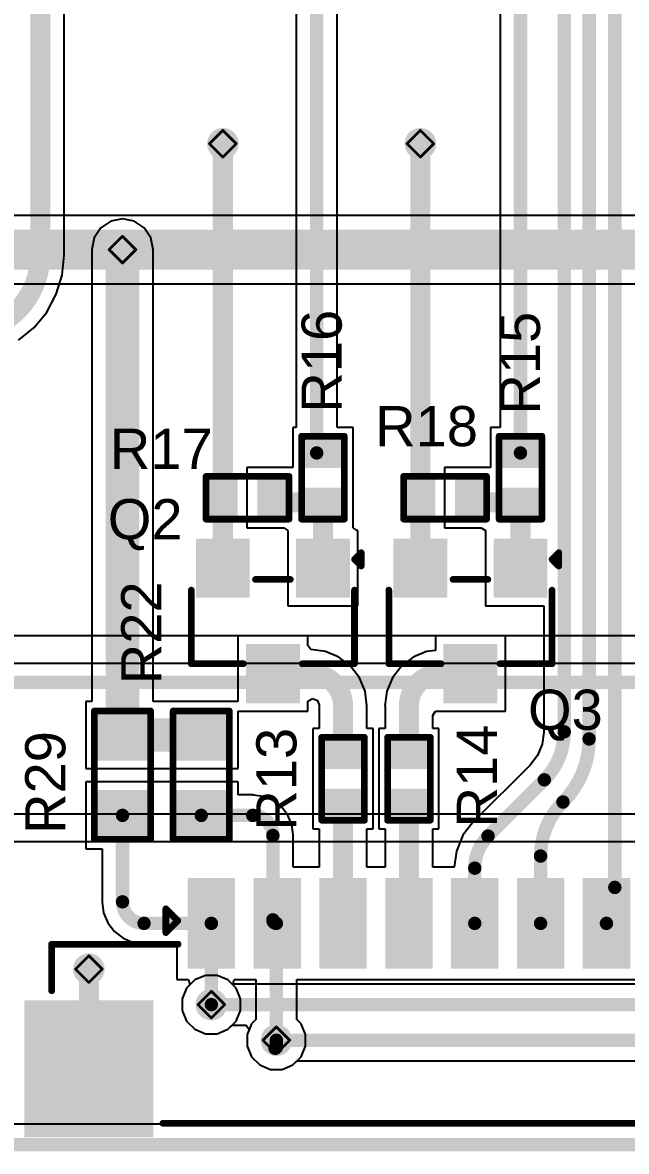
# Model space of a CAD drawing. Header units: inches. Extents: x -4 to 238, y -5 to 115.
# Drawn here: x 40.55 to 52.01, y -4.12 to 17.31 of the extents above; entities that cross this region are included whole.
import ezdxf

# ---------------------------------------------------------------- set-up
doc = ezdxf.new("R2010")
doc.units = ezdxf.units.IN
for name, color, linetype in [('Board Outline', 216, 'Continuous'), ('Bottom Layer', 5, 'Continuous'), ('Drill Drawing', 1, 'Continuous'), ('Mechanical 13', 56, 'Continuous'), ('Top Layer', 1, 'Continuous'), ('Top Overlay', 2, 'Continuous'), ('Top Paste', 8, 'Continuous'), ('Top Solder', 216, 'Continuous'), ('Via Holes', 16, 'Continuous')]:
    doc.layers.add(name, color=color, linetype=linetype)
doc.styles.add('Arial', font='', dxfattribs={"height": 0.2})
doc.styles.get('Arial').set_extended_font_data('Arial')

# ---------------------------------------------------------------- blocks, each defined once
blk = doc.blocks.new('R___0603_9')
at = {"layer": 'Top Layer'}
for points in [[(-0.381, 0.4445), (-0.381, -0.4445), (-1.143, -0.4445), (-1.143, 0.4445)], [(1.143, 0.4445), (1.143, -0.4445), (0.381, -0.4445), (0.381, 0.4445)]]:
    blk.add_hatch(color=1, dxfattribs=at).paths.add_polyline_path(points)
at = {"layer": 'Top Paste'}
for points in [[(-0.381, 0.4445), (-0.381, -0.4445), (-1.143, -0.4445), (-1.143, 0.4445)], [(1.143, 0.4445), (1.143, -0.4445), (0.381, -0.4445), (0.381, 0.4445)]]:
    blk.add_hatch(color=8, dxfattribs=at).paths.add_polyline_path(points)
at = {"layer": 'Top Solder'}
for points in [[(-0.2794, 0.5461), (-0.2794, -0.5461), (-1.2446, -0.5461), (-1.2446, 0.5461)], [(1.2446, 0.5461), (1.2446, -0.5461), (0.2794, -0.5461), (0.2794, 0.5461)]]:
    blk.add_hatch(color=216, dxfattribs=at).paths.add_polyline_path(points)
at = {"layer": 'Top Overlay', "const_width": 0.127}
for points in [[(-1.2192, 0.5334), (-1.2192, -0.5334)], [(-1.2192, 0.5334), (1.2192, 0.5334)], [(1.2192, 0.5334), (1.2192, -0.5334)], [(-1.2192, -0.5334), (1.2192, -0.5334)]]:
    blk.add_lwpolyline(points, dxfattribs=at)
at = {"layer": 'Top Overlay', "const_width": 0.0635}
for points in [[(-1.25095, 0.5334, 1), (-1.18745, 0.5334, 1)], [(-1.25095, 0.5334, 1), (-1.18745, 0.5334, 1)], [(1.18745, 0.5334, 1), (1.25095, 0.5334, 1)], [(1.18745, 0.5334, 1), (1.25095, 0.5334, 1)], [(-1.25095, -0.5334, 1), (-1.18745, -0.5334, 1)], [(-1.25095, -0.5334, 1), (-1.18745, -0.5334, 1)], [(1.18745, -0.5334, 1), (1.25095, -0.5334, 1)], [(1.18745, -0.5334, 1), (1.25095, -0.5334, 1)]]:
    blk.add_lwpolyline(points, format="xyb", close=True, dxfattribs=at)
blk = doc.blocks.new('R___0603_10')
at = {"layer": 'Top Layer'}
for points in [[(-0.381, 0.4445), (-0.381, -0.4445), (-1.143, -0.4445), (-1.143, 0.4445)], [(1.143, 0.4445), (1.143, -0.4445), (0.381, -0.4445), (0.381, 0.4445)]]:
    blk.add_hatch(color=1, dxfattribs=at).paths.add_polyline_path(points)
at = {"layer": 'Top Paste'}
for points in [[(-0.381, 0.4445), (-0.381, -0.4445), (-1.143, -0.4445), (-1.143, 0.4445)], [(1.143, 0.4445), (1.143, -0.4445), (0.381, -0.4445), (0.381, 0.4445)]]:
    blk.add_hatch(color=8, dxfattribs=at).paths.add_polyline_path(points)
at = {"layer": 'Top Solder'}
for points in [[(-0.2794, 0.5461), (-0.2794, -0.5461), (-1.2446, -0.5461), (-1.2446, 0.5461)], [(1.2446, 0.5461), (1.2446, -0.5461), (0.2794, -0.5461), (0.2794, 0.5461)]]:
    blk.add_hatch(color=216, dxfattribs=at).paths.add_polyline_path(points)
at = {"layer": 'Top Overlay', "const_width": 0.127}
for points in [[(-1.2192, 0.5334), (-1.2192, -0.5334)], [(-1.2192, 0.5334), (1.2192, 0.5334)], [(1.2192, 0.5334), (1.2192, -0.5334)], [(-1.2192, -0.5334), (1.2192, -0.5334)]]:
    blk.add_lwpolyline(points, dxfattribs=at)
at = {"layer": 'Top Overlay', "const_width": 0.0635}
for points in [[(-1.25095, 0.5334, 1), (-1.18745, 0.5334, 1)], [(-1.25095, 0.5334, 1), (-1.18745, 0.5334, 1)], [(1.18745, 0.5334, 1), (1.25095, 0.5334, 1)], [(1.18745, 0.5334, 1), (1.25095, 0.5334, 1)], [(-1.25095, -0.5334, 1), (-1.18745, -0.5334, 1)], [(-1.25095, -0.5334, 1), (-1.18745, -0.5334, 1)], [(1.18745, -0.5334, 1), (1.25095, -0.5334, 1)], [(1.18745, -0.5334, 1), (1.25095, -0.5334, 1)]]:
    blk.add_lwpolyline(points, format="xyb", close=True, dxfattribs=at)
blk = doc.blocks.new('R___0402_33')
at = {"layer": 'Top Layer'}
for points in [[(-0.699, -0.318), (-0.699, 0.318), (-0.241, 0.318), (-0.241, -0.318)], [(0.241, -0.318), (0.241, 0.318), (0.699, 0.318), (0.699, -0.318)]]:
    blk.add_hatch(color=1, dxfattribs=at).paths.add_polyline_path(points)
at = {"layer": 'Top Paste'}
for points in [[(-0.699, -0.318), (-0.699, 0.318), (-0.241, 0.318), (-0.241, -0.318)], [(0.241, -0.318), (0.241, 0.318), (0.699, 0.318), (0.699, -0.318)]]:
    blk.add_hatch(color=8, dxfattribs=at).paths.add_polyline_path(points)
at = {"layer": 'Top Solder'}
for points in [[(-0.754, -0.373), (-0.754, 0.373), (-0.186, 0.373), (-0.186, -0.373)], [(0.186, -0.373), (0.186, 0.373), (0.754, 0.373), (0.754, -0.373)]]:
    blk.add_hatch(color=216, dxfattribs=at).paths.add_polyline_path(points)
at = {"layer": 'Top Overlay'}
for points, const_width in [([(-0.787, 0.406), (0.787, 0.406)], 0.127), ([(-0.787, -0.406), (-0.787, 0.406)], 0.127), ([(0.787, -0.406), (0.787, 0.406)], 0.127), ([(-0.787, -0.406), (0.787, -0.406)], 0.127), ([(-0.813, -0.432), (0.813, -0.432)], 0.00323)]:
    blk.add_lwpolyline(points, dxfattribs=dict(at, const_width=const_width))
for points, const_width in [([(-0.819, 0.406, 1), (-0.756, 0.406, 1)], 0.0635), ([(-0.819, 0.406, 1), (-0.756, 0.406, 1)], 0.0635), ([(0.756, 0.406, 1), (0.819, 0.406, 1)], 0.0635), ([(0.756, 0.406, 1), (0.819, 0.406, 1)], 0.0635), ([(-0.819, -0.406, 1), (-0.756, -0.406, 1)], 0.0635), ([(-0.819, -0.406, 1), (-0.756, -0.406, 1)], 0.0635), ([(0.756, -0.406, 1), (0.819, -0.406, 1)], 0.0635), ([(0.756, -0.406, 1), (0.819, -0.406, 1)], 0.0635), ([(-0.814, -0.432, 1), (-0.812, -0.432, 1)], 0.00161), ([(0.812, -0.432, 1), (0.814, -0.432, 1)], 0.00161)]:
    blk.add_lwpolyline(points, format="xyb", close=True, dxfattribs=dict(at, const_width=const_width))
blk = doc.blocks.new('R___0402_34')
at = {"layer": 'Top Layer'}
for points in [[(-0.698, -0.318), (-0.698, 0.318), (-0.241, 0.318), (-0.241, -0.318)], [(0.241, -0.318), (0.241, 0.318), (0.699, 0.318), (0.699, -0.318)]]:
    blk.add_hatch(color=1, dxfattribs=at).paths.add_polyline_path(points)
at = {"layer": 'Top Paste'}
for points in [[(-0.698, -0.318), (-0.698, 0.318), (-0.241, 0.318), (-0.241, -0.318)], [(0.241, -0.318), (0.241, 0.318), (0.699, 0.318), (0.699, -0.318)]]:
    blk.add_hatch(color=8, dxfattribs=at).paths.add_polyline_path(points)
at = {"layer": 'Top Solder'}
for points in [[(-0.753, -0.373), (-0.753, 0.373), (-0.186, 0.373), (-0.186, -0.373)], [(0.186, -0.373), (0.186, 0.373), (0.754, 0.373), (0.754, -0.373)]]:
    blk.add_hatch(color=216, dxfattribs=at).paths.add_polyline_path(points)
at = {"layer": 'Top Overlay'}
for points, const_width in [([(-0.787, 0.406), (0.787, 0.406)], 0.127), ([(-0.787, -0.406), (-0.787, 0.406)], 0.127), ([(0.787, -0.406), (0.787, 0.406)], 0.127), ([(-0.787, -0.406), (0.787, -0.406)], 0.127), ([(-0.813, -0.432), (0.813, -0.432)], 0.00323)]:
    blk.add_lwpolyline(points, dxfattribs=dict(at, const_width=const_width))
for points, const_width in [([(-0.819, 0.406, 1), (-0.756, 0.406, 1)], 0.0635), ([(-0.819, 0.406, 1), (-0.756, 0.406, 1)], 0.0635), ([(0.756, 0.406, 1), (0.819, 0.406, 1)], 0.0635), ([(0.756, 0.406, 1), (0.819, 0.406, 1)], 0.0635), ([(-0.819, -0.406, 1), (-0.756, -0.406, 1)], 0.0635), ([(-0.819, -0.406, 1), (-0.756, -0.406, 1)], 0.0635), ([(0.756, -0.406, 1), (0.819, -0.406, 1)], 0.0635), ([(0.756, -0.406, 1), (0.819, -0.406, 1)], 0.0635), ([(-0.814, -0.432, 1), (-0.812, -0.432, 1)], 0.00161), ([(0.812, -0.432, 1), (0.814, -0.432, 1)], 0.00161)]:
    blk.add_lwpolyline(points, format="xyb", close=True, dxfattribs=dict(at, const_width=const_width))
blk = doc.blocks.new('R___0402_35')
at = {"layer": 'Top Layer'}
for points in [[(-0.699, -0.318), (-0.699, 0.318), (-0.241, 0.318), (-0.241, -0.318)], [(0.241, -0.318), (0.241, 0.318), (0.699, 0.318), (0.699, -0.318)]]:
    blk.add_hatch(color=1, dxfattribs=at).paths.add_polyline_path(points)
at = {"layer": 'Top Paste'}
for points in [[(-0.699, -0.318), (-0.699, 0.318), (-0.241, 0.318), (-0.241, -0.318)], [(0.241, -0.318), (0.241, 0.318), (0.699, 0.318), (0.699, -0.318)]]:
    blk.add_hatch(color=8, dxfattribs=at).paths.add_polyline_path(points)
at = {"layer": 'Top Solder'}
for points in [[(-0.754, -0.373), (-0.754, 0.373), (-0.186, 0.373), (-0.186, -0.373)], [(0.186, -0.373), (0.186, 0.373), (0.754, 0.373), (0.754, -0.373)]]:
    blk.add_hatch(color=216, dxfattribs=at).paths.add_polyline_path(points)
at = {"layer": 'Top Overlay'}
for points, const_width in [([(-0.787, 0.406), (0.787, 0.406)], 0.127), ([(-0.787, 0.406), (-0.787, -0.406)], 0.127), ([(0.787, 0.406), (0.787, -0.406)], 0.127), ([(0.787, -0.406), (-0.787, -0.406)], 0.127), ([(-0.813, -0.432), (0.813, -0.432)], 0.00323)]:
    blk.add_lwpolyline(points, dxfattribs=dict(at, const_width=const_width))
for points, const_width in [([(-0.819, 0.406, 1), (-0.756, 0.406, 1)], 0.0635), ([(-0.819, 0.406, 1), (-0.756, 0.406, 1)], 0.0635), ([(0.756, 0.406, 1), (0.819, 0.406, 1)], 0.0635), ([(0.756, 0.406, 1), (0.819, 0.406, 1)], 0.0635), ([(-0.819, -0.406, 1), (-0.756, -0.406, 1)], 0.0635), ([(-0.819, -0.406, 1), (-0.756, -0.406, 1)], 0.0635), ([(0.756, -0.406, 1), (0.819, -0.406, 1)], 0.0635), ([(0.756, -0.406, 1), (0.819, -0.406, 1)], 0.0635), ([(-0.814, -0.432, 1), (-0.812, -0.432, 1)], 0.00161), ([(0.812, -0.432, 1), (0.814, -0.432, 1)], 0.00161)]:
    blk.add_lwpolyline(points, format="xyb", close=True, dxfattribs=dict(at, const_width=const_width))
blk = doc.blocks.new('R___0402_36')
at = {"layer": 'Top Layer'}
for points in [[(-0.699, -0.318), (-0.699, 0.318), (-0.241, 0.318), (-0.241, -0.318)], [(0.241, -0.318), (0.241, 0.318), (0.699, 0.318), (0.699, -0.318)]]:
    blk.add_hatch(color=1, dxfattribs=at).paths.add_polyline_path(points)
at = {"layer": 'Top Paste'}
for points in [[(-0.699, -0.318), (-0.699, 0.318), (-0.241, 0.318), (-0.241, -0.318)], [(0.241, -0.318), (0.241, 0.318), (0.699, 0.318), (0.699, -0.318)]]:
    blk.add_hatch(color=8, dxfattribs=at).paths.add_polyline_path(points)
at = {"layer": 'Top Solder'}
for points in [[(-0.754, -0.373), (-0.754, 0.373), (-0.186, 0.373), (-0.186, -0.373)], [(0.186, -0.373), (0.186, 0.373), (0.754, 0.373), (0.754, -0.373)]]:
    blk.add_hatch(color=216, dxfattribs=at).paths.add_polyline_path(points)
at = {"layer": 'Top Overlay'}
for points, const_width in [([(-0.787, 0.406), (0.787, 0.406)], 0.127), ([(-0.787, 0.406), (-0.787, -0.406)], 0.127), ([(0.787, 0.406), (0.787, -0.406)], 0.127), ([(-0.787, -0.406), (0.787, -0.406)], 0.127), ([(-0.813, -0.432), (0.813, -0.432)], 0.00323)]:
    blk.add_lwpolyline(points, dxfattribs=dict(at, const_width=const_width))
for points, const_width in [([(-0.819, 0.406, 1), (-0.756, 0.406, 1)], 0.0635), ([(-0.819, 0.406, 1), (-0.756, 0.406, 1)], 0.0635), ([(0.756, 0.406, 1), (0.819, 0.406, 1)], 0.0635), ([(0.756, 0.406, 1), (0.819, 0.406, 1)], 0.0635), ([(-0.819, -0.406, 1), (-0.756, -0.406, 1)], 0.0635), ([(-0.819, -0.406, 1), (-0.756, -0.406, 1)], 0.0635), ([(0.756, -0.406, 1), (0.819, -0.406, 1)], 0.0635), ([(0.756, -0.406, 1), (0.819, -0.406, 1)], 0.0635), ([(-0.814, -0.432, 1), (-0.812, -0.432, 1)], 0.00161), ([(0.812, -0.432, 1), (0.814, -0.432, 1)], 0.00161)]:
    blk.add_lwpolyline(points, format="xyb", close=True, dxfattribs=dict(at, const_width=const_width))
blk = doc.blocks.new('R___0402_37')
at = {"layer": 'Top Layer'}
for points in [[(-0.699, -0.318), (-0.699, 0.317), (-0.241, 0.317), (-0.241, -0.318)], [(0.241, -0.318), (0.241, 0.317), (0.699, 0.317), (0.699, -0.318)]]:
    blk.add_hatch(color=1, dxfattribs=at).paths.add_polyline_path(points)
at = {"layer": 'Top Paste'}
for points in [[(-0.699, -0.318), (-0.699, 0.317), (-0.241, 0.317), (-0.241, -0.318)], [(0.241, -0.318), (0.241, 0.317), (0.699, 0.317), (0.699, -0.318)]]:
    blk.add_hatch(color=8, dxfattribs=at).paths.add_polyline_path(points)
at = {"layer": 'Top Solder'}
for points in [[(-0.754, -0.373), (-0.754, 0.373), (-0.186, 0.373), (-0.186, -0.373)], [(0.186, -0.373), (0.186, 0.373), (0.754, 0.373), (0.754, -0.373)]]:
    blk.add_hatch(color=216, dxfattribs=at).paths.add_polyline_path(points)
at = {"layer": 'Top Overlay'}
for points, const_width in [([(0.787, 0.406), (-0.787, 0.406)], 0.127), ([(-0.787, -0.406), (-0.787, 0.406)], 0.127), ([(0.787, -0.406), (0.787, 0.406)], 0.127), ([(0.787, -0.406), (-0.787, -0.406)], 0.127), ([(0.813, -0.432), (-0.813, -0.432)], 0.00323)]:
    blk.add_lwpolyline(points, dxfattribs=dict(at, const_width=const_width))
for points, const_width in [([(-0.819, 0.406, 1), (-0.756, 0.406, 1)], 0.0635), ([(-0.819, 0.406, 1), (-0.756, 0.406, 1)], 0.0635), ([(0.756, 0.406, 1), (0.819, 0.406, 1)], 0.0635), ([(0.756, 0.406, 1), (0.819, 0.406, 1)], 0.0635), ([(-0.819, -0.406, 1), (-0.756, -0.406, 1)], 0.0635), ([(-0.819, -0.406, 1), (-0.756, -0.406, 1)], 0.0635), ([(0.756, -0.406, 1), (0.819, -0.406, 1)], 0.0635), ([(0.756, -0.406, 1), (0.819, -0.406, 1)], 0.0635), ([(-0.814, -0.432, 1), (-0.812, -0.432, 1)], 0.00161), ([(0.812, -0.432, 1), (0.814, -0.432, 1)], 0.00161)]:
    blk.add_lwpolyline(points, format="xyb", close=True, dxfattribs=dict(at, const_width=const_width))
blk = doc.blocks.new('R___0402_38')
at = {"layer": 'Top Layer'}
for points in [[(-0.699, -0.318), (-0.699, 0.317), (-0.241, 0.317), (-0.241, -0.318)], [(0.241, -0.318), (0.241, 0.317), (0.699, 0.317), (0.699, -0.318)]]:
    blk.add_hatch(color=1, dxfattribs=at).paths.add_polyline_path(points)
at = {"layer": 'Top Paste'}
for points in [[(-0.699, -0.318), (-0.699, 0.317), (-0.241, 0.317), (-0.241, -0.318)], [(0.241, -0.318), (0.241, 0.317), (0.699, 0.317), (0.699, -0.318)]]:
    blk.add_hatch(color=8, dxfattribs=at).paths.add_polyline_path(points)
at = {"layer": 'Top Solder'}
for points in [[(-0.754, -0.373), (-0.754, 0.373), (-0.186, 0.373), (-0.186, -0.373)], [(0.186, -0.373), (0.186, 0.373), (0.754, 0.373), (0.754, -0.373)]]:
    blk.add_hatch(color=216, dxfattribs=at).paths.add_polyline_path(points)
at = {"layer": 'Top Overlay'}
for points, const_width in [([(0.787, 0.406), (-0.787, 0.406)], 0.127), ([(-0.787, -0.406), (-0.787, 0.406)], 0.127), ([(0.787, -0.406), (0.787, 0.406)], 0.127), ([(0.787, -0.406), (-0.787, -0.406)], 0.127), ([(0.813, -0.432), (-0.813, -0.432)], 0.00323)]:
    blk.add_lwpolyline(points, dxfattribs=dict(at, const_width=const_width))
for points, const_width in [([(-0.819, 0.406, 1), (-0.756, 0.406, 1)], 0.0635), ([(-0.819, 0.406, 1), (-0.756, 0.406, 1)], 0.0635), ([(0.756, 0.406, 1), (0.819, 0.406, 1)], 0.0635), ([(0.756, 0.406, 1), (0.819, 0.406, 1)], 0.0635), ([(-0.819, -0.406, 1), (-0.756, -0.406, 1)], 0.0635), ([(-0.819, -0.406, 1), (-0.756, -0.406, 1)], 0.0635), ([(0.756, -0.406, 1), (0.819, -0.406, 1)], 0.0635), ([(0.756, -0.406, 1), (0.819, -0.406, 1)], 0.0635), ([(-0.814, -0.432, 1), (-0.812, -0.432, 1)], 0.00161), ([(0.812, -0.432, 1), (0.814, -0.432, 1)], 0.00161)]:
    blk.add_lwpolyline(points, format="xyb", close=True, dxfattribs=dict(at, const_width=const_width))
blk = doc.blocks.new('S___23_52')
at = {"layer": 'Top Layer'}
for points in [[(-0.41, 1.46), (0.41, 1.46), (0.41, 0.54), (-0.41, 0.54)], [(-1.36, -0.54), (-0.54, -0.54), (-0.54, -1.46), (-1.36, -1.46)], [(0.54, -0.54), (1.36, -0.54), (1.36, -1.46), (0.54, -1.46)]]:
    blk.add_hatch(color=1, dxfattribs=at).paths.add_polyline_path(points)
at = {"layer": 'Top Paste'}
for points in [[(-0.41, 1.46), (0.41, 1.46), (0.41, 0.54), (-0.41, 0.54)], [(-1.36, -0.54), (-0.54, -0.54), (-0.54, -1.46), (-1.36, -1.46)], [(0.54, -0.54), (1.36, -0.54), (1.36, -1.46), (0.54, -1.46)]]:
    blk.add_hatch(color=8, dxfattribs=at).paths.add_polyline_path(points)
at = {"layer": 'Top Solder'}
for points in [[(-0.512, 1.562), (0.512, 1.562), (0.512, 0.438), (-0.512, 0.438)], [(-1.462, -0.438), (-0.438, -0.438), (-0.438, -1.562), (-1.462, -1.562)], [(0.438, -0.438), (1.462, -0.438), (1.462, -1.562), (0.438, -1.562)]]:
    blk.add_hatch(color=216, dxfattribs=at).paths.add_polyline_path(points)
at = {"layer": 'Top Overlay', "const_width": 0.127}
for points in [[(-1.549, -0.584), (-1.549, 0.813)], [(-0.559, 0.813), (-1.549, 0.813)], [(1.549, 0.813), (0.559, 0.813)], [(1.549, 0.813), (1.549, -0.584)], [(0.33, -0.787), (-0.33, -0.787)], [(-1.549, -1.168), (-1.676, -1.041)], [(-1.676, -1.041), (-1.676, -1.295)], [(-1.549, -1.168), (-1.676, -1.295)]]:
    blk.add_lwpolyline(points, dxfattribs=at)
at = {"layer": 'Top Overlay', "const_width": 0.0635}
for points in [[(-1.581, 0.813, 1), (-1.518, 0.813, 1)], [(-1.581, 0.813, 1), (-1.518, 0.813, 1)], [(-0.591, 0.813, 1), (-0.527, 0.813, 1)], [(0.527, 0.813, 1), (0.591, 0.813, 1)], [(1.518, 0.813, 1), (1.581, 0.813, 1)], [(1.518, 0.813, 1), (1.581, 0.813, 1)], [(-1.581, -0.584, 1), (-1.518, -0.584, 1)], [(1.518, -0.584, 1), (1.581, -0.584, 1)], [(-0.362, -0.787, 1), (-0.298, -0.787, 1)], [(0.298, -0.787, 1), (0.362, -0.787, 1)], [(-1.708, -1.041, 1), (-1.645, -1.041, 1)], [(-1.708, -1.041, 1), (-1.645, -1.041, 1)], [(-1.708, -1.295, 1), (-1.645, -1.295, 1)], [(-1.708, -1.295, 1), (-1.645, -1.295, 1)], [(-1.581, -1.168, 1), (-1.518, -1.168, 1)], [(-1.581, -1.168, 1), (-1.518, -1.168, 1)]]:
    blk.add_lwpolyline(points, format="xyb", close=True, dxfattribs=at)
blk = doc.blocks.new('SOT_23_53')
at = {"layer": 'Top Layer'}
for points in [[(-0.41, 1.46), (0.41, 1.46), (0.41, 0.54), (-0.41, 0.54)], [(-1.36, -0.54), (-0.54, -0.54), (-0.54, -1.46), (-1.36, -1.46)], [(0.54, -0.54), (1.36, -0.54), (1.36, -1.46), (0.54, -1.46)]]:
    blk.add_hatch(color=1, dxfattribs=at).paths.add_polyline_path(points)
at = {"layer": 'Top Paste'}
for points in [[(-0.41, 1.46), (0.41, 1.46), (0.41, 0.54), (-0.41, 0.54)], [(-1.36, -0.54), (-0.54, -0.54), (-0.54, -1.46), (-1.36, -1.46)], [(0.54, -0.54), (1.36, -0.54), (1.36, -1.46), (0.54, -1.46)]]:
    blk.add_hatch(color=8, dxfattribs=at).paths.add_polyline_path(points)
at = {"layer": 'Top Solder'}
for points in [[(-0.512, 1.562), (0.512, 1.562), (0.512, 0.438), (-0.512, 0.438)], [(-1.462, -0.438), (-0.438, -0.438), (-0.438, -1.562), (-1.462, -1.562)], [(0.438, -0.438), (1.462, -0.438), (1.462, -1.562), (0.438, -1.562)]]:
    blk.add_hatch(color=216, dxfattribs=at).paths.add_polyline_path(points)
at = {"layer": 'Top Overlay', "const_width": 0.127}
for points in [[(-1.549, -0.584), (-1.549, 0.813)], [(-0.559, 0.813), (-1.549, 0.813)], [(1.549, 0.813), (0.559, 0.813)], [(1.549, 0.813), (1.549, -0.584)], [(0.33, -0.787), (-0.33, -0.787)], [(-1.549, -1.168), (-1.676, -1.041)], [(-1.676, -1.041), (-1.676, -1.295)], [(-1.549, -1.168), (-1.676, -1.295)]]:
    blk.add_lwpolyline(points, dxfattribs=at)
at = {"layer": 'Top Overlay', "const_width": 0.0635}
for points in [[(-1.581, 0.813, 1), (-1.518, 0.813, 1)], [(-1.581, 0.813, 1), (-1.518, 0.813, 1)], [(-0.591, 0.813, 1), (-0.527, 0.813, 1)], [(0.527, 0.813, 1), (0.591, 0.813, 1)], [(1.518, 0.813, 1), (1.581, 0.813, 1)], [(1.518, 0.813, 1), (1.581, 0.813, 1)], [(-1.581, -0.584, 1), (-1.518, -0.584, 1)], [(1.518, -0.584, 1), (1.581, -0.584, 1)], [(-0.362, -0.787, 1), (-0.298, -0.787, 1)], [(0.298, -0.787, 1), (0.362, -0.787, 1)], [(-1.708, -1.041, 1), (-1.645, -1.041, 1)], [(-1.708, -1.041, 1), (-1.645, -1.041, 1)], [(-1.708, -1.295, 1), (-1.645, -1.295, 1)], [(-1.708, -1.295, 1), (-1.645, -1.295, 1)], [(-1.581, -1.168, 1), (-1.518, -1.168, 1)], [(-1.581, -1.168, 1), (-1.518, -1.168, 1)]]:
    blk.add_lwpolyline(points, format="xyb", close=True, dxfattribs=at)
blk = doc.blocks.new('HC_1_25_12PLT_61')
at = {"layer": 'Top Layer'}
for points in [[(-7.275, 2.19), (-6.475, 2.19), (-6.475, 0.57), (-7.275, 0.57)], [(-6.025, 2.19), (-5.225, 2.19), (-5.225, 0.57), (-6.025, 0.57)], [(-4.775, 2.19), (-3.975, 2.19), (-3.975, 0.57), (-4.775, 0.57)], [(-3.525, 2.19), (-2.725, 2.19), (-2.725, 0.57), (-3.525, 0.57)], [(-2.275, 2.19), (-1.475, 2.19), (-1.475, 0.57), (-2.275, 0.57)], [(-1.025, 2.19), (-0.225, 2.19), (-0.225, 0.57), (-1.025, 0.57)], [(0.225, 2.19), (1.025, 2.19), (1.025, 0.57), (0.225, 0.57)], [(1.475, 2.19), (2.275, 2.19), (2.275, 0.57), (1.475, 0.57)], [(2.725, 2.19), (3.525, 2.19), (3.525, 0.57), (2.725, 0.57)], [(3.975, 0.57), (3.975, 2.19), (4.775, 2.19), (4.775, 0.57)], [(5.225, 0.57), (5.225, 2.19), (6.025, 2.19), (6.025, 0.57)], [(6.475, 0.57), (6.475, 2.19), (7.275, 2.19), (7.275, 0.57)], [(-10.375, -0.13), (-8.025, -0.13), (-8.025, -2.63), (-10.375, -2.63)], [(8.025, -0.13), (10.375, -0.13), (10.375, -2.63), (8.025, -2.63)]]:
    blk.add_hatch(color=1, dxfattribs=at).paths.add_polyline_path(points)
at = {"layer": 'Top Paste'}
for points in [[(-7.275, 2.19), (-6.475, 2.19), (-6.475, 0.57), (-7.275, 0.57)], [(-6.025, 2.19), (-5.225, 2.19), (-5.225, 0.57), (-6.025, 0.57)], [(-4.775, 2.19), (-3.975, 2.19), (-3.975, 0.57), (-4.775, 0.57)], [(-3.525, 2.19), (-2.725, 2.19), (-2.725, 0.57), (-3.525, 0.57)], [(-2.275, 2.19), (-1.475, 2.19), (-1.475, 0.57), (-2.275, 0.57)], [(-1.025, 2.19), (-0.225, 2.19), (-0.225, 0.57), (-1.025, 0.57)], [(0.225, 2.19), (1.025, 2.19), (1.025, 0.57), (0.225, 0.57)], [(1.475, 2.19), (2.275, 2.19), (2.275, 0.57), (1.475, 0.57)], [(2.725, 2.19), (3.525, 2.19), (3.525, 0.57), (2.725, 0.57)], [(3.975, 0.57), (3.975, 2.19), (4.775, 2.19), (4.775, 0.57)], [(5.225, 0.57), (5.225, 2.19), (6.025, 2.19), (6.025, 0.57)], [(6.475, 0.57), (6.475, 2.19), (7.275, 2.19), (7.275, 0.57)], [(-10.375, -0.13), (-8.025, -0.13), (-8.025, -2.63), (-10.375, -2.63)], [(8.025, -0.13), (10.375, -0.13), (10.375, -2.63), (8.025, -2.63)]]:
    blk.add_hatch(color=8, dxfattribs=at).paths.add_polyline_path(points)
at = {"layer": 'Top Solder'}
for points in [[(-7.325, 2.24), (-6.425, 2.24), (-6.425, 0.52), (-7.325, 0.52)], [(-6.075, 2.24), (-5.175, 2.24), (-5.175, 0.52), (-6.075, 0.52)], [(-4.825, 2.24), (-3.925, 2.24), (-3.925, 0.52), (-4.825, 0.52)], [(-3.575, 2.24), (-2.675, 2.24), (-2.675, 0.52), (-3.575, 0.52)], [(-2.325, 2.24), (-1.425, 2.24), (-1.425, 0.52), (-2.325, 0.52)], [(-1.075, 2.24), (-0.175, 2.24), (-0.175, 0.52), (-1.075, 0.52)], [(0.175, 2.24), (1.075, 2.24), (1.075, 0.52), (0.175, 0.52)], [(1.425, 2.24), (2.325, 2.24), (2.325, 0.52), (1.425, 0.52)], [(2.675, 2.24), (3.575, 2.24), (3.575, 0.52), (2.675, 0.52)], [(3.925, 0.52), (3.925, 2.24), (4.825, 2.24), (4.825, 0.52)], [(5.175, 0.52), (5.175, 2.24), (6.075, 2.24), (6.075, 0.52)], [(6.425, 0.52), (6.425, 2.24), (7.325, 2.24), (7.325, 0.52)], [(-10.425, -0.08), (-7.975, -0.08), (-7.975, -2.68), (-10.425, -2.68)], [(7.975, -0.08), (10.425, -0.08), (10.425, -2.68), (7.975, -2.68)]]:
    blk.add_hatch(color=216, dxfattribs=at).paths.add_polyline_path(points)
at = {"layer": 'Top Overlay', "const_width": 0.127}
for points in [[(-7.739, 1.205), (-7.739, 1.657)], [(-7.739, 1.657), (-7.513, 1.431)], [(-7.739, 1.205), (-7.513, 1.431)], [(-9.906, 0.985), (-9.906, 0.101)], [(-9.906, 0.985), (-7.506, 0.985)], [(7.506, 0.985), (9.906, 0.985)], [(9.906, 0.101), (9.906, 0.985)], [(-7.794, -2.415), (7.794, -2.415)]]:
    blk.add_lwpolyline(points, dxfattribs=at)
at = {"layer": 'Top Overlay', "const_width": 0.0635}
for points in [[(-7.77, 1.657, 1), (-7.707, 1.657, 1)], [(-7.77, 1.657, 1), (-7.707, 1.657, 1)], [(-7.544, 1.431, 1), (-7.481, 1.431, 1)], [(-7.544, 1.431, 1), (-7.481, 1.431, 1)], [(-7.77, 1.205, 1), (-7.707, 1.205, 1)], [(-7.77, 1.205, 1), (-7.707, 1.205, 1)], [(-9.938, 0.985, 1), (-9.874, 0.985, 1)], [(-9.938, 0.985, 1), (-9.874, 0.985, 1)], [(-7.538, 0.985, 1), (-7.474, 0.985, 1)], [(7.474, 0.985, 1), (7.538, 0.985, 1)], [(9.874, 0.985, 1), (9.938, 0.985, 1)], [(9.874, 0.985, 1), (9.938, 0.985, 1)], [(-9.938, 0.101, 1), (-9.874, 0.101, 1)], [(9.874, 0.101, 1), (9.938, 0.101, 1)], [(-7.826, -2.415, 1), (-7.762, -2.415, 1)], [(7.762, -2.415, 1), (7.826, -2.415, 1)]]:
    blk.add_lwpolyline(points, format="xyb", close=True, dxfattribs=at)

msp = doc.modelspace()

# ---------------------------------------------------------------- hatches: boundary and pattern name
at = {"layer": 'Bottom Layer'}
h = msp.add_hatch(color=5, dxfattribs=at)
edge = h.paths.add_edge_path()
edge.add_arc((44.348, 15.011), 0.3, 0, 360)
h = msp.add_hatch(color=5, dxfattribs=at)
edge = h.paths.add_edge_path()
edge.add_arc((48.098, 15.011), 0.3, 0, 360)
h = msp.add_hatch(color=5, dxfattribs=at)
edge = h.paths.add_edge_path()
edge.add_arc((42.443, 13), 0.3, 0, 360)
h = msp.add_hatch(color=5, dxfattribs=at)
edge = h.paths.add_edge_path()
edge.add_arc((41.805, -0.657), 0.3, 0, 360)
h = msp.add_hatch(color=5, dxfattribs=at)
edge = h.paths.add_edge_path()
edge.add_arc((44.13, -1.331), 0.3, 0, 360)
h = msp.add_hatch(color=5, dxfattribs=at)
edge = h.paths.add_edge_path()
edge.add_arc((45.364, -2.007), 0.3, 0, 360)
at = {"layer": 'Top Layer'}
h = msp.add_hatch(color=1, dxfattribs=at)
edge = h.paths.add_edge_path()
edge.add_arc((44.348, 15.011), 0.3, 0, 360)
h = msp.add_hatch(color=1, dxfattribs=at)
edge = h.paths.add_edge_path()
edge.add_arc((48.098, 15.011), 0.3, 0, 360)
h = msp.add_hatch(color=1, dxfattribs=at)
edge = h.paths.add_edge_path()
edge.add_arc((42.443, 13), 0.3, 0, 360)
h = msp.add_hatch(color=1, dxfattribs=at)
edge = h.paths.add_edge_path()
edge.add_arc((41.805, -0.657), 0.3, 0, 360)
h = msp.add_hatch(color=1, dxfattribs=at)
edge = h.paths.add_edge_path()
edge.add_arc((44.13, -1.331), 0.3, 0, 360)
h = msp.add_hatch(color=1, dxfattribs=at)
edge = h.paths.add_edge_path()
edge.add_arc((45.364, -2.007), 0.3, 0, 360)
at = {"layer": 'Via Holes'}
h = msp.add_hatch(color=7, dxfattribs=at)
edge = h.paths.add_edge_path()
edge.add_arc((44.348, 15.011), 0.15, 0, 360)
h = msp.add_hatch(color=7, dxfattribs=at)
edge = h.paths.add_edge_path()
edge.add_arc((48.098, 15.011), 0.15, 0, 360)
h = msp.add_hatch(color=7, dxfattribs=at)
edge = h.paths.add_edge_path()
edge.add_arc((42.443, 13), 0.15, 0, 360)
h = msp.add_hatch(color=7, dxfattribs=at)
edge = h.paths.add_edge_path()
edge.add_arc((41.805, -0.657), 0.15, 0, 360)
h = msp.add_hatch(color=7, dxfattribs=at)
edge = h.paths.add_edge_path()
edge.add_arc((44.13, -1.331), 0.15, 0, 360)
h = msp.add_hatch(color=7, dxfattribs=at)
edge = h.paths.add_edge_path()
edge.add_arc((45.364, -2.007), 0.15, 0, 360)

# ---------------------------------------------------------------- linework, layer by layer
at = {"layer": 'Board Outline', "const_width": 0.254}
msp.add_lwpolyline([(-1.034, -3.991), (103.016, -3.991)], dxfattribs=at)
at = {"layer": 'Bottom Layer'}
for p, q in [((52.69, 13.647), (13.999, 13.647)), ((13.999, 12.353), (52.69, 12.353)), ((56.038, 5.668), (36.449, 5.668)), ((36.449, 5.151), (56.041, 5.151)), ((56.007, 2.286), (36.411, 2.286)), ((36.411, 1.768), (56.076, 1.768)), ((44.02, -0.777), (43.816, -0.861)), ((44.24, -0.777), (44.02, -0.777)), ((44.444, -0.861), (44.24, -0.777)), ((43.66, -1.017), (43.576, -1.221)), ((43.816, -0.861), (43.66, -1.017)), ((44.525, -0.942), (44.444, -0.861)), ((57.166, -0.942), (44.525, -0.942)), ((43.576, -1.221), (43.576, -1.441)), ((43.576, -1.441), (43.66, -1.645)), ((43.66, -1.645), (43.816, -1.8)), ((43.816, -1.8), (44.02, -1.885)), ((44.02, -1.885), (44.24, -1.885)), ((44.24, -1.885), (44.444, -1.8)), ((44.444, -1.8), (44.525, -1.719)), ((44.525, -1.719), (44.792, -1.719)), ((44.792, -1.719), (44.849, -1.804)), ((44.849, -1.804), (44.81, -1.896)), ((44.81, -1.896), (44.81, -2.117)), ((44.81, -2.117), (44.895, -2.32)), ((44.895, -2.32), (45.051, -2.476)), ((45.051, -2.476), (45.254, -2.561)), ((45.254, -2.561), (45.475, -2.561)), ((45.475, -2.561), (45.678, -2.476)), ((45.678, -2.476), (45.759, -2.395)), ((45.759, -2.395), (57.647, -2.395)), ((103.016, -3.602), (-1.201, -3.602))]:
    msp.add_line(p, q, dxfattribs=at)
for points, const_width in [([(13.999, 13), (42.443, 13)], 0.762), ([(42.443, 13), (52.69, 13)], 0.762), ([(44.13, -1.331), (57.166, -1.331)], 0.254), ([(45.364, -2.007), (57.647, -2.007)], 0.254)]:
    msp.add_lwpolyline(points, dxfattribs=dict(at, const_width=const_width))
for points, const_width in [([(42.253, 13, 1), (42.634, 13, 1)], 0.381), ([(42.253, 13, 1), (42.634, 13, 1)], 0.381), ([(44.066, -1.331, 1), (44.193, -1.331, 1)], 0.127), ([(45.301, -2.007, 1), (45.428, -2.007, 1)], 0.127)]:
    msp.add_lwpolyline(points, format="xyb", close=True, dxfattribs=dict(at, const_width=const_width))
at = {"layer": 'Drill Drawing', "const_width": 0.0508}
for points in [[(44.094, 15.011), (44.348, 15.265)], [(44.348, 15.265), (44.602, 15.011)], [(47.844, 15.011), (48.098, 15.265)], [(48.098, 15.265), (48.352, 15.011)], [(44.094, 15.011), (44.348, 14.757)], [(44.348, 14.757), (44.602, 15.011)], [(47.844, 15.011), (48.098, 14.757)], [(48.098, 14.757), (48.352, 15.011)], [(42.189, 13), (42.443, 13.254)], [(42.443, 13.254), (42.697, 13)], [(42.189, 13), (42.443, 12.746)], [(42.443, 12.746), (42.697, 13)], [(41.551, -0.657), (41.805, -0.403)], [(41.805, -0.403), (42.059, -0.657)], [(41.551, -0.657), (41.805, -0.911)], [(41.805, -0.911), (42.059, -0.657)], [(43.876, -1.331), (44.13, -1.077)], [(44.13, -1.077), (44.384, -1.331)], [(43.876, -1.331), (44.13, -1.585)], [(44.13, -1.585), (44.384, -1.331)], [(45.11, -2.007), (45.364, -1.753)], [(45.364, -1.753), (45.618, -2.007)], [(45.11, -2.007), (45.364, -2.261)], [(45.364, -2.261), (45.618, -2.007)]]:
    msp.add_lwpolyline(points, dxfattribs=at)
at = {"layer": 'Drill Drawing', "const_width": 0.0254}
for points in [[(44.335, 15.265, 1), (44.36, 15.265, 1)], [(44.335, 15.265, 1), (44.36, 15.265, 1)], [(48.085, 15.265, 1), (48.11, 15.265, 1)], [(48.085, 15.265, 1), (48.11, 15.265, 1)], [(44.081, 15.011, 1), (44.106, 15.011, 1)], [(44.081, 15.011, 1), (44.106, 15.011, 1)], [(44.589, 15.011, 1), (44.614, 15.011, 1)], [(44.589, 15.011, 1), (44.614, 15.011, 1)], [(47.831, 15.011, 1), (47.856, 15.011, 1)], [(47.831, 15.011, 1), (47.856, 15.011, 1)], [(48.339, 15.011, 1), (48.364, 15.011, 1)], [(48.339, 15.011, 1), (48.364, 15.011, 1)], [(44.335, 14.757, 1), (44.36, 14.757, 1)], [(44.335, 14.757, 1), (44.36, 14.757, 1)], [(48.085, 14.757, 1), (48.11, 14.757, 1)], [(48.085, 14.757, 1), (48.11, 14.757, 1)], [(42.431, 13.254, 1), (42.456, 13.254, 1)], [(42.431, 13.254, 1), (42.456, 13.254, 1)], [(42.177, 13, 1), (42.202, 13, 1)], [(42.177, 13, 1), (42.202, 13, 1)], [(42.685, 13, 1), (42.71, 13, 1)], [(42.685, 13, 1), (42.71, 13, 1)], [(42.431, 12.746, 1), (42.456, 12.746, 1)], [(42.431, 12.746, 1), (42.456, 12.746, 1)], [(41.792, -0.403, 1), (41.817, -0.403, 1)], [(41.792, -0.403, 1), (41.817, -0.403, 1)], [(41.538, -0.657, 1), (41.563, -0.657, 1)], [(41.538, -0.657, 1), (41.563, -0.657, 1)], [(42.046, -0.657, 1), (42.071, -0.657, 1)], [(42.046, -0.657, 1), (42.071, -0.657, 1)], [(41.792, -0.911, 1), (41.817, -0.911, 1)], [(41.792, -0.911, 1), (41.817, -0.911, 1)], [(44.117, -1.077, 1), (44.142, -1.077, 1)], [(44.117, -1.077, 1), (44.142, -1.077, 1)], [(43.863, -1.331, 1), (43.888, -1.331, 1)], [(43.863, -1.331, 1), (43.888, -1.331, 1)], [(44.371, -1.331, 1), (44.396, -1.331, 1)], [(44.371, -1.331, 1), (44.396, -1.331, 1)], [(44.117, -1.585, 1), (44.142, -1.585, 1)], [(44.117, -1.585, 1), (44.142, -1.585, 1)], [(45.352, -1.753, 1), (45.377, -1.753, 1)], [(45.352, -1.753, 1), (45.377, -1.753, 1)], [(45.098, -2.007, 1), (45.123, -2.007, 1)], [(45.098, -2.007, 1), (45.123, -2.007, 1)], [(45.606, -2.007, 1), (45.631, -2.007, 1)], [(45.606, -2.007, 1), (45.631, -2.007, 1)], [(45.352, -2.261, 1), (45.377, -2.261, 1)], [(45.352, -2.261, 1), (45.377, -2.261, 1)]]:
    msp.add_lwpolyline(points, format="xyb", close=True, dxfattribs=at)
at = {"layer": 'Mechanical 13', "const_width": 0.254}
msp.add_lwpolyline([(-1.727, 4.786), (58.273, 4.786)], dxfattribs=at)
at = {"layer": 'Top Layer'}
for p, q in [((41.335, 12.898), (41.335, 30.734)), ((45.741, 27.605), (45.741, 9.624)), ((46.518, 9.624), (46.518, 27.525)), ((49.609, 23.336), (49.609, 9.624)), ((42.22, 13.538), (42.031, 13.412)), ((42.443, 13.583), (42.22, 13.538)), ((42.666, 13.538), (42.443, 13.583)), ((42.855, 13.412), (42.666, 13.538)), ((42.031, 13.412), (41.905, 13.223)), ((42.982, 13.223), (42.855, 13.412)), ((41.905, 13.223), (41.861, 13)), ((43.026, 13), (42.982, 13.223)), ((41.298, 12.518), (41.336, 12.898)), ((41.336, 12.898), (41.335, 12.898)), ((41.861, 13), (41.861, 4.42)), ((43.026, 4.42), (43.026, 13)), ((41.187, 12.153), (41.298, 12.518)), ((41.007, 11.816), (41.187, 12.153)), ((40.765, 11.521), (41.007, 11.816)), ((40.47, 11.279), (40.765, 11.521)), ((45.741, 9.624), (45.676, 9.624)), ((45.676, 9.624), (45.676, 8.862)), ((46.819, 9.624), (46.518, 9.624)), ((46.819, 8.659), (46.819, 9.624)), ((49.609, 9.624), (49.426, 9.624)), ((49.426, 9.624), (49.426, 8.862)), ((45.676, 8.862), (44.805, 8.862)), ((44.805, 8.862), (44.805, 7.719)), ((49.426, 8.862), (48.555, 8.862)), ((48.555, 8.862), (48.555, 7.719)), ((46.819, 7.719), (46.819, 8.659)), ((44.805, 7.719), (45.503, 7.719)), ((45.503, 7.719), (45.584, 7.667)), ((46.899, 7.667), (46.819, 7.719)), ((48.555, 7.719), (49.253, 7.719)), ((49.253, 7.719), (49.334, 7.667)), ((45.584, 7.667), (45.584, 6.239)), ((46.912, 7.667), (46.899, 7.667)), ((46.912, 6.239), (46.912, 7.667)), ((49.334, 7.667), (49.334, 6.239)), ((45.584, 6.239), (46.912, 6.239)), ((49.334, 6.239), (50.439, 6.239)), ((50.439, 6.239), (50.439, 3.847)), ((45.962, 5.667), (44.634, 5.667)), ((44.634, 5.667), (44.634, 4.42)), ((45.962, 5.484), (45.962, 5.667)), ((49.712, 5.667), (48.384, 5.667)), ((48.384, 5.667), (48.384, 5.392)), ((49.712, 4.239), (49.712, 5.667)), ((46.019, 5.407), (45.962, 5.484)), ((46.294, 5.37), (46.019, 5.407)), ((46.551, 5.264), (46.294, 5.37)), ((48.215, 5.37), (47.958, 5.264)), ((48.384, 5.392), (48.215, 5.37)), ((46.772, 5.095), (46.551, 5.264)), ((47.958, 5.264), (47.738, 5.095)), ((46.941, 4.874), (46.772, 5.095)), ((47.738, 5.095), (47.569, 4.874)), ((47.047, 4.618), (46.941, 4.874)), ((47.569, 4.874), (47.462, 4.618)), ((47.083, 4.342), (47.047, 4.618)), ((47.462, 4.618), (47.426, 4.342)), ((41.861, 4.42), (41.745, 4.42)), ((41.745, 4.42), (41.745, 3.15)), ((43.142, 4.42), (43.026, 4.42)), ((43.239, 4.42), (43.142, 4.42)), ((43.142, 4.42), (43.142, 4.42)), ((44.634, 4.42), (43.239, 4.42)), ((43.239, 4.42), (43.239, 4.42)), ((45.962, 4.428), (46.048, 4.478)), ((45.962, 4.239), (45.962, 4.428)), ((46.048, 4.478), (46.145, 4.44)), ((46.145, 4.44), (46.179, 4.356)), ((46.179, 4.356), (46.177, 4.342)), ((46.177, 4.342), (46.177, 3.909)), ((47.083, 3.909), (47.083, 4.342)), ((47.083, 4.342), (47.083, 4.342)), ((47.426, 4.342), (47.427, 4.342)), ((47.427, 4.342), (47.427, 3.909)), ((44.636, 3.15), (44.636, 4.239)), ((44.636, 4.239), (45.962, 4.239)), ((48.333, 4.158), (48.384, 4.239)), ((48.333, 3.909), (48.333, 4.158)), ((48.384, 4.239), (49.712, 4.239)), ((46.177, 3.909), (46.058, 3.909)), ((46.058, 3.909), (46.058, 2.944)), ((47.201, 3.909), (47.083, 3.909)), ((47.201, 2.944), (47.201, 3.909)), ((47.427, 3.909), (47.308, 3.909)), ((47.308, 3.909), (47.308, 2.944)), ((48.451, 3.909), (48.333, 3.909)), ((48.451, 2.944), (48.451, 3.909)), ((50.441, 3.84), (50.411, 3.614)), ((50.439, 3.847), (50.441, 3.84)), ((50.411, 3.614), (50.321, 3.396)), ((50.182, 3.215), (50.176, 3.211)), ((50.321, 3.396), (50.182, 3.215)), ((41.745, 3.15), (43.142, 3.15)), ((43.142, 3.15), (43.142, 3.15)), ((43.142, 3.15), (43.239, 3.15)), ((43.239, 3.15), (43.239, 3.15)), ((43.239, 3.15), (44.636, 3.15)), ((50.176, 3.211), (49.107, 2.143)), ((43.142, 2.896), (41.745, 2.896)), ((41.745, 2.896), (41.745, 1.626)), ((43.239, 2.896), (43.142, 2.896)), ((43.142, 2.896), (43.142, 2.896)), ((44.636, 2.896), (43.239, 2.896)), ((43.239, 2.896), (43.239, 2.896)), ((44.636, 2.649), (44.636, 2.896)), ((46.058, 2.944), (46.058, 2.004)), ((47.201, 2.004), (47.201, 2.944)), ((47.308, 2.944), (47.308, 2.004)), ((48.451, 2.004), (48.451, 2.944)), ((44.917, 2.649), (44.636, 2.649)), ((44.93, 2.646), (44.917, 2.649)), ((45.115, 2.622), (44.93, 2.646)), ((45.301, 2.545), (45.115, 2.622)), ((45.46, 2.423), (45.301, 2.545)), ((45.582, 2.264), (45.46, 2.423)), ((45.659, 2.079), (45.582, 2.264)), ((49.105, 2.145), (48.906, 1.885)), ((49.107, 2.143), (49.105, 2.145)), ((45.683, 1.893), (45.659, 2.079)), ((46.058, 2.004), (46.177, 2.004)), ((46.177, 2.004), (46.177, 1.275)), ((47.083, 1.275), (47.083, 2.004)), ((47.083, 2.004), (47.201, 2.004)), ((47.308, 2.004), (47.427, 2.004)), ((47.427, 2.004), (47.427, 1.275)), ((48.333, 1.275), (48.333, 2.004)), ((48.333, 2.004), (48.451, 2.004)), ((49.107, 2.143), (49.107, 2.143)), ((45.686, 1.88), (45.683, 1.893)), ((45.686, 1.275), (45.686, 1.88)), ((48.906, 1.885), (48.781, 1.583)), ((41.745, 1.626), (42.055, 1.626)), ((42.055, 1.626), (42.055, 0.62)), ((48.781, 1.583), (48.74, 1.275)), ((46.177, 1.275), (45.686, 1.275)), ((47.427, 1.275), (47.083, 1.275)), ((48.74, 1.275), (48.333, 1.275)), ((42.055, 0.62), (42.057, 0.611)), ((42.057, 0.611), (42.083, 0.414)), ((42.083, 0.414), (42.162, 0.222)), ((42.162, 0.222), (42.289, 0.057)), ((42.289, 0.057), (42.454, -0.07)), ((42.454, -0.07), (42.646, -0.15)), ((42.646, -0.15), (42.843, -0.176)), ((42.843, -0.176), (42.853, -0.177)), ((42.853, -0.177), (43.476, -0.177)), ((43.476, -0.177), (43.476, -0.853)), ((43.476, -0.853), (43.696, -0.853)), ((43.696, -0.853), (43.722, -0.955)), ((44.537, -0.955), (44.564, -0.853)), ((44.564, -0.853), (44.976, -0.853)), ((44.976, -0.853), (44.976, -1.612)), ((45.753, -1.612), (45.753, -0.853)), ((45.753, -0.853), (52.284, -0.853)), ((43.66, -1.017), (43.576, -1.221)), ((43.722, -0.955), (43.66, -1.017)), ((44.599, -1.017), (44.537, -0.955)), ((44.684, -1.221), (44.599, -1.017)), ((43.576, -1.221), (43.576, -1.441)), ((44.684, -1.441), (44.684, -1.221)), ((43.576, -1.441), (43.66, -1.645)), ((44.599, -1.645), (44.684, -1.441)), ((43.66, -1.645), (43.816, -1.8)), ((44.444, -1.8), (44.599, -1.645)), ((44.895, -1.693), (44.81, -1.896)), ((44.976, -1.612), (44.895, -1.693)), ((45.834, -1.693), (45.753, -1.612)), ((45.918, -1.896), (45.834, -1.693)), ((43.816, -1.8), (44.02, -1.885)), ((44.02, -1.885), (44.24, -1.885)), ((44.24, -1.885), (44.444, -1.8)), ((44.81, -1.896), (44.81, -2.117)), ((45.918, -2.117), (45.918, -1.896)), ((44.81, -2.117), (44.895, -2.32)), ((45.834, -2.32), (45.918, -2.117)), ((44.895, -2.32), (45.051, -2.476)), ((45.678, -2.476), (45.834, -2.32)), ((45.051, -2.476), (45.254, -2.561)), ((45.254, -2.561), (45.475, -2.561)), ((45.475, -2.561), (45.678, -2.476)), ((103.016, -3.602), (15.751, -3.602))]:
    msp.add_line(p, q, dxfattribs=at)
for points, const_width in [([(40.882, 12.898), (40.882, 30.987)], 0.381), ([(46.13, 9.141), (46.13, 28)], 0.254), ([(51.789, 25.17), (51.789, 0.894)], 0.254), ([(51.301, 3.712), (51.301, 24.479)], 0.254), ([(50.828, 3.847), (50.828, 23.877)], 0.254), ([(49.998, 9.141), (49.998, 23.336)], 0.254), ([(44.348, 8.29), (44.348, 15.011)], 0.381), ([(48.098, 8.29), (48.098, 15.011)], 0.381), ([(42.443, 3.785), (42.443, 13)], 0.635), ([(44.348, 6.953), (44.348, 8.29)], 0.381), ([(45.376, 8.201), (46.248, 8.201)], 0.381), ([(46.248, 6.953), (46.248, 8.201)], 0.381), ([(48.098, 6.953), (48.098, 8.29)], 0.381), ([(49.126, 8.201), (49.998, 8.201)], 0.381), ([(49.998, 6.953), (49.998, 8.201)], 0.381), ([(45.298, 4.953), (46.019, 4.953)], 0.381), ([(48.491, 4.953), (49.048, 4.953)], 0.381), ([(46.63, 3.426), (46.63, 4.342)], 0.381), ([(47.88, 3.426), (47.88, 4.342)], 0.381), ([(42.443, 3.785), (43.938, 3.785)], 0.635), ([(49.382, 1.868), (50.45, 2.936)], 0.254), ([(46.63, 0.211), (46.63, 2.486)], 0.381), ([(47.88, 0.211), (47.88, 2.486)], 0.381), ([(42.443, 0.62), (42.443, 2.261)], 0.254), ([(43.938, 2.261), (44.917, 2.261)], 0.254), ([(45.298, 0.278), (45.298, 1.88)], 0.254), ([(50.38, 0.211), (50.38, 1.489)], 0.254), ([(49.13, 0.211), (49.13, 1.259)], 0.254), ([(51.63, 0.211), (51.789, 0.894)], 0.254), ([(42.853, 0.211), (44.13, 0.211)], 0.254), ([(44.13, -1.331), (44.13, 0.211)], 0.254), ([(45.364, -2.007), (45.364, 0.211)], 0.254), ([(41.805, -2.549), (41.805, -0.657)], 0.381), ([(45.364, -2.134), (45.364, -2.007)], 0.254)]:
    msp.add_lwpolyline(points, dxfattribs=dict(at, const_width=const_width))
for points, const_width in [([(44.252, 15.011, 1), (44.443, 15.011, 1)], 0.191), ([(48.002, 15.011, 1), (48.193, 15.011, 1)], 0.191), ([(42.285, 13, 1), (42.602, 13, 1)], 0.318), ([(40.787, 12.898, 1), (40.977, 12.898, 1)], 0.191), ([(40.787, 12.898, 1), (40.977, 12.898, 1)], 0.191), ([(46.066, 9.141, 1), (46.193, 9.141, 1)], 0.127), ([(49.934, 9.141, 1), (50.061, 9.141, 1)], 0.127), ([(44.252, 8.29, 1), (44.443, 8.29, 1)], 0.191), ([(44.252, 8.29, 1), (44.443, 8.29, 1)], 0.191), ([(45.281, 8.201, 1), (45.471, 8.201, 1)], 0.191), ([(46.152, 8.201, 1), (46.343, 8.201, 1)], 0.191), ([(46.152, 8.201, 1), (46.343, 8.201, 1)], 0.191), ([(48.002, 8.29, 1), (48.193, 8.29, 1)], 0.191), ([(48.002, 8.29, 1), (48.193, 8.29, 1)], 0.191), ([(49.031, 8.201, 1), (49.221, 8.201, 1)], 0.191), ([(49.902, 8.201, 1), (50.093, 8.201, 1)], 0.191), ([(49.902, 8.201, 1), (50.093, 8.201, 1)], 0.191), ([(44.252, 6.953, 1), (44.443, 6.953, 1)], 0.191), ([(46.152, 6.953, 1), (46.343, 6.953, 1)], 0.191), ([(48.002, 6.953, 1), (48.193, 6.953, 1)], 0.191), ([(49.902, 6.953, 1), (50.093, 6.953, 1)], 0.191), ([(45.202, 4.953, 1), (45.393, 4.953, 1)], 0.191), ([(45.924, 4.953, 1), (46.114, 4.953, 1)], 0.191), ([(45.924, 4.953, 1), (46.114, 4.953, 1)], 0.191), ([(48.395, 4.953, 1), (48.586, 4.953, 1)], 0.191), ([(48.395, 4.953, 1), (48.586, 4.953, 1)], 0.191), ([(48.952, 4.953, 1), (49.143, 4.953, 1)], 0.191), ([(46.535, 4.342, 1), (46.725, 4.342, 1)], 0.191), ([(46.535, 4.342, 1), (46.725, 4.342, 1)], 0.191), ([(47.785, 4.342, 1), (47.975, 4.342, 1)], 0.191), ([(47.785, 4.342, 1), (47.975, 4.342, 1)], 0.191), ([(42.285, 3.785, 1), (42.602, 3.785, 1)], 0.318), ([(42.285, 3.785, 1), (42.602, 3.785, 1)], 0.318), ([(43.779, 3.785, 1), (44.096, 3.785, 1)], 0.318), ([(50.764, 3.847, 1), (50.891, 3.847, 1)], 0.127), ([(50.764, 3.847, 1), (50.891, 3.847, 1)], 0.127), ([(51.237, 3.712, 1), (51.364, 3.712, 1)], 0.127), ([(51.237, 3.712, 1), (51.364, 3.712, 1)], 0.127), ([(46.535, 3.426, 1), (46.725, 3.426, 1)], 0.191), ([(47.785, 3.426, 1), (47.975, 3.426, 1)], 0.191), ([(50.387, 2.936, 1), (50.514, 2.936, 1)], 0.127), ([(50.387, 2.936, 1), (50.514, 2.936, 1)], 0.127), ([(46.535, 2.486, 1), (46.725, 2.486, 1)], 0.191), ([(47.785, 2.486, 1), (47.975, 2.486, 1)], 0.191), ([(50.741, 2.515, 1), (50.868, 2.515, 1)], 0.127), ([(50.741, 2.515, 1), (50.868, 2.515, 1)], 0.127), ([(42.38, 2.261, 1), (42.507, 2.261, 1)], 0.127), ([(43.874, 2.261, 1), (44.001, 2.261, 1)], 0.127), ([(44.853, 2.261, 1), (44.98, 2.261, 1)], 0.127), ([(44.853, 2.261, 1), (44.98, 2.261, 1)], 0.127), ([(45.234, 1.88, 1), (45.361, 1.88, 1)], 0.127), ([(45.234, 1.88, 1), (45.361, 1.88, 1)], 0.127), ([(49.318, 1.868, 1), (49.445, 1.868, 1)], 0.127), ([(49.318, 1.868, 1), (49.445, 1.868, 1)], 0.127), ([(50.316, 1.489, 1), (50.443, 1.489, 1)], 0.127), ([(50.316, 1.489, 1), (50.443, 1.489, 1)], 0.127), ([(49.066, 1.259, 1), (49.193, 1.259, 1)], 0.127), ([(49.066, 1.259, 1), (49.193, 1.259, 1)], 0.127), ([(51.725, 0.894, 1), (51.852, 0.894, 1)], 0.127), ([(51.725, 0.894, 1), (51.852, 0.894, 1)], 0.127), ([(42.38, 0.62, 1), (42.507, 0.62, 1)], 0.127), ([(42.38, 0.62, 1), (42.507, 0.62, 1)], 0.127), ([(42.789, 0.211, 1), (42.916, 0.211, 1)], 0.127), ([(42.789, 0.211, 1), (42.916, 0.211, 1)], 0.127), ([(44.066, 0.211, 1), (44.193, 0.211, 1)], 0.127), ([(44.066, 0.211, 1), (44.193, 0.211, 1)], 0.127), ([(45.234, 0.278, 1), (45.361, 0.278, 1)], 0.127), ([(45.234, 0.278, 1), (45.361, 0.278, 1)], 0.127), ([(45.301, 0.211, 1), (45.428, 0.211, 1)], 0.127), ([(45.301, 0.211, 1), (45.428, 0.211, 1)], 0.127), ([(46.535, 0.211, 1), (46.725, 0.211, 1)], 0.191), ([(47.785, 0.211, 1), (47.975, 0.211, 1)], 0.191), ([(49.066, 0.211, 1), (49.193, 0.211, 1)], 0.127), ([(50.316, 0.211, 1), (50.443, 0.211, 1)], 0.127), ([(51.566, 0.211, 1), (51.693, 0.211, 1)], 0.127), ([(41.662, -0.61, 1), (41.853, -0.61, 1)], 0.191), ([(41.709, -0.657, 1), (41.9, -0.657, 1)], 0.191), ([(41.709, -0.657, 1), (41.9, -0.657, 1)], 0.191), ([(44.066, -1.331, 1), (44.193, -1.331, 1)], 0.127), ([(45.301, -2.007, 1), (45.428, -2.007, 1)], 0.127), ([(45.301, -2.007, 1), (45.428, -2.007, 1)], 0.127), ([(45.275, -2.159, 1), (45.403, -2.159, 1)], 0.127), ([(45.301, -2.134, 1), (45.428, -2.134, 1)], 0.127), ([(45.301, -2.134, 1), (45.428, -2.134, 1)], 0.127), ([(41.709, -2.549, 1), (41.9, -2.549, 1)], 0.191)]:
    msp.add_lwpolyline(points, format="xyb", close=True, dxfattribs=dict(at, const_width=const_width))
for points, const_width in [([(40.882, 12.898, -0.414214), (39.389, 11.405)], 0.381), ([(46.019, 4.953, -0.414214), (46.63, 4.342)], 0.381), ([(47.88, 4.342, -0.414214), (48.491, 4.953)], 0.381), ([(50.828, 3.847, -0.198912), (50.45, 2.936)], 0.254), ([(51.301, 3.712, -0.198912), (50.805, 2.515)], 0.254), ([(50.38, 1.489, -0.198912), (50.805, 2.515)], 0.254), ([(44.917, 2.261, -0.414214), (45.298, 1.88)], 0.254), ([(49.13, 1.259, -0.198912), (49.382, 1.868)], 0.254), ([(42.853, 0.211, -0.414214), (42.443, 0.62)], 0.254), ([(45.364, 0.211, -0.414214), (45.298, 0.278)], 0.254), ([(41.758, -0.61, -0.414214), (41.805, -0.657)], 0.381), ([(45.364, -2.134, -0.414214), (45.339, -2.159)], 0.254)]:
    msp.add_lwpolyline(points, format="xyb", dxfattribs=dict(at, const_width=const_width))

# ---------------------------------------------------------------- block references
for name, p, rotation in [('R___0402_35', (46.248, 8.671), 90), ('R___0402_36', (49.998, 8.671), 90), ('SOT_23_53', (45.298, 5.953), 180), ('S___23_52', (49.048, 5.953), 180), ('R___0603_9', (42.443, 3.023), 90), ('R___0603_10', (43.938, 3.023), 90), ('R___0402_38', (46.63, 2.956), 270), ('R___0402_37', (47.88, 2.956), 270)]:
    msp.add_blockref(name, p, dxfattribs=dict(rotation=rotation))
for name, p in [('R___0402_34', (44.817, 8.29)), ('R___0402_33', (48.567, 8.29)), ('HC_1_25_12PLT_61', (51.005, -1.169))]:
    msp.add_blockref(name, p)

# ---------------------------------------------------------------- texts
at = {"layer": 'Top Overlay', "style": 'Arial'}
for s, p in [('R16', (46.604, 9.905)), ('R15', (50.368, 9.868)), ('R22', (43.18, 4.75)), ('R13', (45.745, 1.971)), ('R14', (49.55, 2.032)), ('R29', (41.358, 1.908))]:
    msp.add_text(s, height=0.762, rotation=90, dxfattribs=at).set_placement(p)
for s, p in [('R18', (47.239, 9.269)), ('R17', (42.202, 8.839)), ('Q2', (42.164, 7.503)), ('Q3', (50.14, 3.886))]:
    msp.add_text(s, height=0.762, dxfattribs=at).set_placement(p)

doc.saveas('drawing.dxf')
